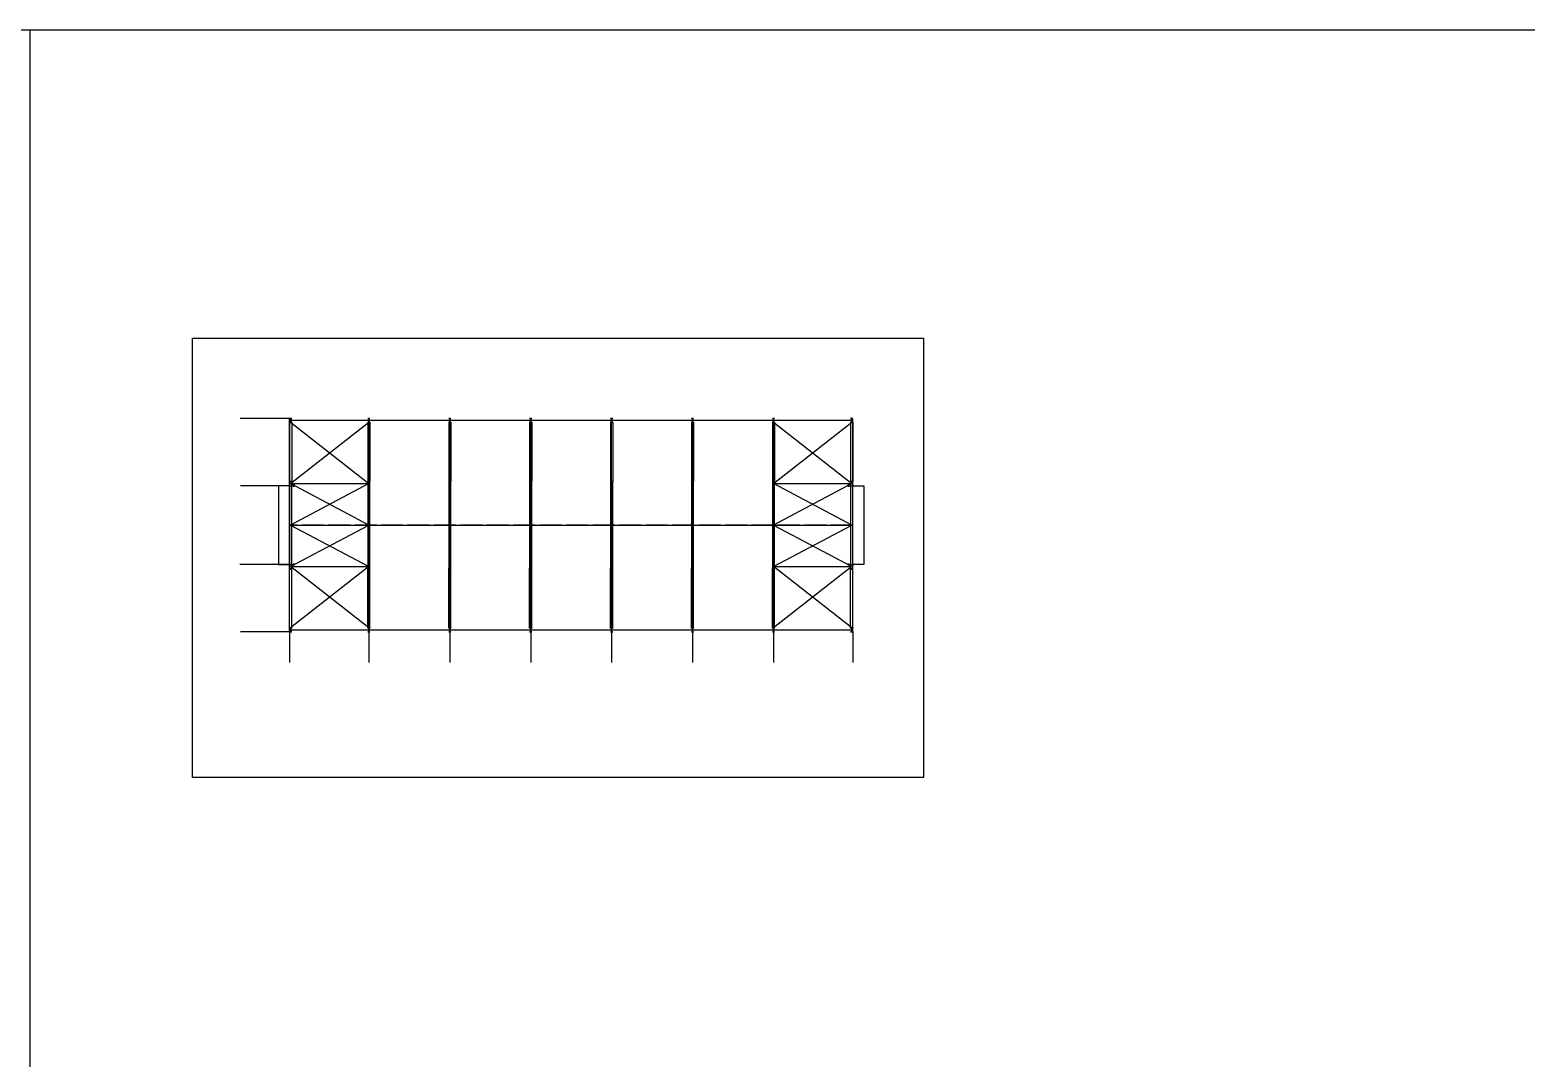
# Model space of a CAD drawing. Extents: x 810015 to 1451442, y -271755 to 145013.
# Drawn here: x 1023824 to 1160633, y 51001 to 145013 of the extents above; entities that cross this region are included whole.
import ezdxf

# ---------------------------------------------------------------- set-up
doc = ezdxf.new("R2010")
doc.units = 0
doc.header["$LTSCALE"] = 1000
doc.header["$MEASUREMENT"] = 0
doc.linetypes.add('DOTE', pattern=[2.42, 2, -0.2, 0.02, -0.2])
doc.layers.add('AXIS', color=3, linetype='Continuous')
doc.layers.add('DOTE', color=1, linetype='Continuous')

msp = doc.modelspace()

# ---------------------------------------------------------------- linework, layer by layer
for p, q in [((810014.6, 145013.1), (1237632.9, 145013.1)), ((1023823.7, 145013.1), (1023823.7, -271755.3)), ((1023823.7, 145013.1), (1023823.7, -271755.3)), ((1023823.7, 145013.1), (1451442, 145013.1)), ((1047564.7, 109485.3), (1047564.7, 109495.3)), ((1047564.7, 109495.3), (1047664.7, 109495.3)), ((1047764.7, 109485.3), (1047564.7, 109485.3)), ((1047661.7, 109485.3), (1047661.7, 109145.3)), ((1047664.7, 109495.3), (1047764.7, 109495.3)), ((1047667.7, 109485.3), (1047667.7, 109145.3)), ((1047764.7, 109495.3), (1047764.7, 109485.3)), ((1054714.7, 109485.3), (1054714.7, 109495.3)), ((1054714.7, 109495.3), (1054814.7, 109495.3)), ((1054914.7, 109485.3), (1054714.7, 109485.3)), ((1054811.7, 109485.3), (1054811.7, 109145.3)), ((1054814.7, 109495.3), (1054914.7, 109495.3)), ((1054817.7, 109485.3), (1054817.7, 109145.3)), ((1054914.7, 109495.3), (1054914.7, 109485.3)), ((1062114.7, 109485.3), (1062114.7, 109495.3)), ((1062114.7, 109495.3), (1062214.7, 109495.3)), ((1062314.7, 109485.3), (1062114.7, 109485.3)), ((1062211.7, 109485.3), (1062211.7, 109145.3)), ((1062214.7, 109495.3), (1062314.7, 109495.3)), ((1062217.7, 109485.3), (1062217.7, 109145.3)), ((1062314.7, 109495.3), (1062314.7, 109485.3)), ((1069514.7, 109485.3), (1069514.7, 109495.3)), ((1069514.7, 109495.3), (1069614.7, 109495.3)), ((1069714.7, 109485.3), (1069514.7, 109485.3)), ((1069611.7, 109485.3), (1069611.7, 109145.3)), ((1069614.7, 109495.3), (1069714.7, 109495.3)), ((1069617.7, 109485.3), (1069617.7, 109145.3)), ((1069714.7, 109495.3), (1069714.7, 109485.3)), ((1076914.7, 109485.3), (1076914.7, 109495.3)), ((1076914.7, 109495.3), (1077014.7, 109495.3)), ((1077114.7, 109485.3), (1076914.7, 109485.3)), ((1077011.7, 109485.3), (1077011.7, 109145.3)), ((1077014.7, 109495.3), (1077114.7, 109495.3)), ((1077017.7, 109485.3), (1077017.7, 109145.3)), ((1077114.7, 109495.3), (1077114.7, 109485.3)), ((1084314.7, 109485.3), (1084314.7, 109495.3)), ((1084314.7, 109495.3), (1084414.7, 109495.3)), ((1084514.7, 109485.3), (1084314.7, 109485.3)), ((1084411.7, 109485.3), (1084411.7, 109145.3)), ((1084414.7, 109495.3), (1084514.7, 109495.3)), ((1084417.7, 109485.3), (1084417.7, 109145.3)), ((1084514.7, 109495.3), (1084514.7, 109485.3)), ((1091714.7, 109485.3), (1091714.7, 109495.3)), ((1091714.7, 109495.3), (1091814.7, 109495.3)), ((1091914.7, 109485.3), (1091714.7, 109485.3)), ((1091811.7, 109485.3), (1091811.7, 109145.3)), ((1091814.7, 109495.3), (1091914.7, 109495.3)), ((1091817.7, 109485.3), (1091817.7, 109145.3)), ((1091914.7, 109495.3), (1091914.7, 109485.3)), ((1098864.7, 109485.3), (1098864.7, 109495.3)), ((1098864.7, 109495.3), (1098964.7, 109495.3)), ((1099064.7, 109485.3), (1098864.7, 109485.3)), ((1098961.7, 109485.3), (1098961.7, 109145.3)), ((1098964.7, 109495.3), (1099064.7, 109495.3)), ((1098967.7, 109485.3), (1098967.7, 109145.3)), ((1099064.7, 109495.3), (1099064.7, 109485.3)), ((1047564.7, 109135.3), (1047564.7, 109145.3)), ((1047564.7, 109145.3), (1047664.7, 109145.3)), ((1047764.7, 109135.3), (1047564.7, 109135.3)), ((1047664.7, 109145.3), (1047764.7, 109145.3)), ((1047764.7, 109145.3), (1047764.7, 109135.3)), ((1054714.7, 109135.3), (1054714.7, 109145.3)), ((1054714.7, 109145.3), (1054814.7, 109145.3)), ((1054914.7, 109135.3), (1054714.7, 109135.3)), ((1054814.7, 109145.3), (1054914.7, 109145.3)), ((1054914.7, 109145.3), (1054914.7, 109135.3)), ((1062114.7, 109135.3), (1062114.7, 109145.3)), ((1062114.7, 109145.3), (1062214.7, 109145.3)), ((1062314.7, 109135.3), (1062114.7, 109135.3)), ((1062214.7, 109145.3), (1062314.7, 109145.3)), ((1062314.7, 109145.3), (1062314.7, 109135.3)), ((1069514.7, 109135.3), (1069514.7, 109145.3)), ((1069514.7, 109145.3), (1069614.7, 109145.3)), ((1069714.7, 109135.3), (1069514.7, 109135.3)), ((1069614.7, 109145.3), (1069714.7, 109145.3)), ((1069714.7, 109145.3), (1069714.7, 109135.3)), ((1076914.7, 109135.3), (1076914.7, 109145.3)), ((1076914.7, 109145.3), (1077014.7, 109145.3)), ((1077114.7, 109135.3), (1076914.7, 109135.3)), ((1077014.7, 109145.3), (1077114.7, 109145.3)), ((1077114.7, 109145.3), (1077114.7, 109135.3)), ((1084314.7, 109135.3), (1084314.7, 109145.3)), ((1084314.7, 109145.3), (1084414.7, 109145.3)), ((1084514.7, 109135.3), (1084314.7, 109135.3)), ((1084414.7, 109145.3), (1084514.7, 109145.3)), ((1084514.7, 109145.3), (1084514.7, 109135.3)), ((1091714.7, 109135.3), (1091714.7, 109145.3)), ((1091714.7, 109145.3), (1091814.7, 109145.3)), ((1091914.7, 109135.3), (1091714.7, 109135.3)), ((1091814.7, 109145.3), (1091914.7, 109145.3)), ((1091914.7, 109145.3), (1091914.7, 109135.3)), ((1098864.7, 109135.3), (1098864.7, 109145.3)), ((1098864.7, 109145.3), (1098964.7, 109145.3)), ((1099064.7, 109135.3), (1098864.7, 109135.3)), ((1098964.7, 109145.3), (1099064.7, 109145.3)), ((1099064.7, 109145.3), (1099064.7, 109135.3)), ((1047554.7, 103335.3), (1046554.7, 103335.3)), ((1046554.7, 103335.3), (1046554.7, 96135.3)), ((1047554.7, 103335.3), (1047554.7, 103435.3)), ((1047554.7, 103435.3), (1047562.7, 103435.3)), ((1047554.7, 103235.3), (1047554.7, 103335.3)), ((1047562.7, 103235.3), (1047554.7, 103235.3)), ((1047562.7, 103435.3), (1047562.7, 103235.3)), ((1047562.7, 103338.3), (1047946.7, 103338.3)), ((1047562.7, 103332.3), (1047946.7, 103332.3)), ((1047946.7, 103235.3), (1047946.7, 103435.3)), ((1047946.7, 103435.3), (1047954.7, 103435.3)), ((1047954.7, 103235.3), (1047946.7, 103235.3)), ((1047954.7, 103435.3), (1047954.7, 103335.3)), ((1047954.7, 103335.3), (1047954.7, 103235.3)), ((1098674.7, 103335.3), (1098674.7, 103435.3)), ((1098674.7, 103435.3), (1098682.7, 103435.3)), ((1098674.7, 103235.3), (1098674.7, 103335.3)), ((1098682.7, 103235.3), (1098674.7, 103235.3)), ((1098682.7, 103435.3), (1098682.7, 103235.3)), ((1098682.7, 103338.3), (1099066.7, 103338.3)), ((1098682.7, 103335.3), (1099074.7, 103335.3)), ((1098682.7, 103332.3), (1099066.7, 103332.3)), ((1099066.7, 103235.3), (1099066.7, 103435.3)), ((1099066.7, 103435.3), (1099074.7, 103435.3)), ((1099074.7, 103235.3), (1099066.7, 103235.3)), ((1099074.7, 103435.3), (1099074.7, 103335.3)), ((1099074.7, 103335.3), (1099074.7, 103235.3)), ((1099074.7, 103335.3), (1100074.7, 103335.3)), ((1100074.7, 103335.3), (1100074.7, 96135.3)), ((1046554.7, 96135.3), (1047554.7, 96135.3)), ((1047554.7, 96135.3), (1047554.7, 96235.3)), ((1047554.7, 96235.3), (1047562.7, 96235.3)), ((1047554.7, 96035.3), (1047554.7, 96135.3)), ((1047562.7, 96035.3), (1047554.7, 96035.3)), ((1047562.7, 96235.3), (1047562.7, 96035.3)), ((1047562.7, 96138.3), (1047946.7, 96138.3)), ((1047562.7, 96132.3), (1047946.7, 96132.3)), ((1047946.7, 96035.3), (1047946.7, 96235.3)), ((1047946.7, 96235.3), (1047954.7, 96235.3)), ((1047954.7, 96035.3), (1047946.7, 96035.3)), ((1047954.7, 96235.3), (1047954.7, 96135.3)), ((1047954.7, 96135.3), (1047954.7, 96035.3)), ((1098674.7, 96135.3), (1098674.7, 96235.3)), ((1098674.7, 96235.3), (1098682.7, 96235.3)), ((1098674.7, 96035.3), (1098674.7, 96135.3)), ((1098682.7, 96035.3), (1098674.7, 96035.3)), ((1098682.7, 96235.3), (1098682.7, 96035.3)), ((1098682.7, 96138.3), (1099066.7, 96138.3)), ((1098682.7, 96135.3), (1099074.7, 96135.3)), ((1098682.7, 96132.3), (1099066.7, 96132.3)), ((1099066.7, 96035.3), (1099066.7, 96235.3)), ((1099066.7, 96235.3), (1099074.7, 96235.3)), ((1099074.7, 96035.3), (1099066.7, 96035.3)), ((1099074.7, 96235.3), (1099074.7, 96135.3)), ((1099074.7, 96135.3), (1099074.7, 96035.3)), ((1100074.7, 96135.3), (1099074.7, 96135.3)), ((1023823.7, 93013.1), (1023823.7, -191755.3)), ((1047564.7, 90325.3), (1047564.7, 90335.3)), ((1047564.7, 90335.3), (1047664.7, 90335.3)), ((1047764.7, 90325.3), (1047564.7, 90325.3)), ((1047661.7, 90325.3), (1047661.7, 89985.3)), ((1047664.7, 90335.3), (1047764.7, 90335.3)), ((1047667.7, 90325.3), (1047667.7, 89985.3)), ((1047764.7, 90335.3), (1047764.7, 90325.3)), ((1054714.7, 90325.3), (1054714.7, 90335.3)), ((1054714.7, 90335.3), (1054814.7, 90335.3)), ((1054914.7, 90325.3), (1054714.7, 90325.3)), ((1054811.7, 90325.3), (1054811.7, 89985.3)), ((1054814.7, 90335.3), (1054914.7, 90335.3)), ((1054817.7, 90325.3), (1054817.7, 89985.3)), ((1054914.7, 90335.3), (1054914.7, 90325.3)), ((1062114.7, 90325.3), (1062114.7, 90335.3)), ((1062114.7, 90335.3), (1062214.7, 90335.3)), ((1062314.7, 90325.3), (1062114.7, 90325.3)), ((1062211.7, 90325.3), (1062211.7, 89985.3)), ((1062214.7, 90335.3), (1062314.7, 90335.3)), ((1062217.7, 90325.3), (1062217.7, 89985.3)), ((1062314.7, 90335.3), (1062314.7, 90325.3)), ((1069514.7, 90325.3), (1069514.7, 90335.3)), ((1069514.7, 90335.3), (1069614.7, 90335.3)), ((1069714.7, 90325.3), (1069514.7, 90325.3)), ((1069611.7, 90325.3), (1069611.7, 89985.3)), ((1069614.7, 90335.3), (1069714.7, 90335.3)), ((1069617.7, 90325.3), (1069617.7, 89985.3)), ((1069714.7, 90335.3), (1069714.7, 90325.3)), ((1076914.7, 90325.3), (1076914.7, 90335.3)), ((1076914.7, 90335.3), (1077014.7, 90335.3)), ((1077114.7, 90325.3), (1076914.7, 90325.3)), ((1077011.7, 90325.3), (1077011.7, 89985.3)), ((1077014.7, 90335.3), (1077114.7, 90335.3)), ((1077017.7, 90325.3), (1077017.7, 89985.3)), ((1077114.7, 90335.3), (1077114.7, 90325.3)), ((1084314.7, 90325.3), (1084314.7, 90335.3)), ((1084314.7, 90335.3), (1084414.7, 90335.3)), ((1084514.7, 90325.3), (1084314.7, 90325.3)), ((1084411.7, 90325.3), (1084411.7, 89985.3)), ((1084414.7, 90335.3), (1084514.7, 90335.3)), ((1084417.7, 90325.3), (1084417.7, 89985.3)), ((1084514.7, 90335.3), (1084514.7, 90325.3)), ((1091714.7, 90325.3), (1091714.7, 90335.3)), ((1091714.7, 90335.3), (1091814.7, 90335.3)), ((1091914.7, 90325.3), (1091714.7, 90325.3)), ((1091811.7, 90325.3), (1091811.7, 89985.3)), ((1091814.7, 90335.3), (1091914.7, 90335.3)), ((1091817.7, 90325.3), (1091817.7, 89985.3)), ((1091914.7, 90335.3), (1091914.7, 90325.3)), ((1098864.7, 90325.3), (1098864.7, 90335.3)), ((1098864.7, 90335.3), (1098964.7, 90335.3)), ((1099064.7, 90325.3), (1098864.7, 90325.3)), ((1098961.7, 90325.3), (1098961.7, 89985.3)), ((1098964.7, 90335.3), (1099064.7, 90335.3)), ((1098967.7, 90325.3), (1098967.7, 89985.3)), ((1099064.7, 90335.3), (1099064.7, 90325.3)), ((1047564.7, 89975.3), (1047564.7, 89985.3)), ((1047564.7, 89985.3), (1047664.7, 89985.3)), ((1047764.7, 89975.3), (1047564.7, 89975.3)), ((1047664.7, 89985.3), (1047764.7, 89985.3)), ((1047764.7, 89985.3), (1047764.7, 89975.3)), ((1054714.7, 89975.3), (1054714.7, 89985.3)), ((1054714.7, 89985.3), (1054814.7, 89985.3)), ((1054914.7, 89975.3), (1054714.7, 89975.3)), ((1054814.7, 89985.3), (1054914.7, 89985.3)), ((1054914.7, 89985.3), (1054914.7, 89975.3)), ((1062114.7, 89975.3), (1062114.7, 89985.3)), ((1062114.7, 89985.3), (1062214.7, 89985.3)), ((1062314.7, 89975.3), (1062114.7, 89975.3)), ((1062214.7, 89985.3), (1062314.7, 89985.3)), ((1062314.7, 89985.3), (1062314.7, 89975.3)), ((1069514.7, 89975.3), (1069514.7, 89985.3)), ((1069514.7, 89985.3), (1069614.7, 89985.3)), ((1069714.7, 89975.3), (1069514.7, 89975.3)), ((1069614.7, 89985.3), (1069714.7, 89985.3)), ((1069714.7, 89985.3), (1069714.7, 89975.3)), ((1076914.7, 89975.3), (1076914.7, 89985.3)), ((1076914.7, 89985.3), (1077014.7, 89985.3)), ((1077114.7, 89975.3), (1076914.7, 89975.3)), ((1077014.7, 89985.3), (1077114.7, 89985.3)), ((1077114.7, 89985.3), (1077114.7, 89975.3)), ((1084314.7, 89975.3), (1084314.7, 89985.3)), ((1084314.7, 89985.3), (1084414.7, 89985.3)), ((1084514.7, 89975.3), (1084314.7, 89975.3)), ((1084414.7, 89985.3), (1084514.7, 89985.3)), ((1084514.7, 89985.3), (1084514.7, 89975.3)), ((1091714.7, 89975.3), (1091714.7, 89985.3)), ((1091714.7, 89985.3), (1091814.7, 89985.3)), ((1091914.7, 89975.3), (1091714.7, 89975.3)), ((1091814.7, 89985.3), (1091914.7, 89985.3)), ((1091914.7, 89985.3), (1091914.7, 89975.3)), ((1098864.7, 89975.3), (1098864.7, 89985.3)), ((1098864.7, 89985.3), (1098964.7, 89985.3)), ((1099064.7, 89975.3), (1098864.7, 89975.3)), ((1098964.7, 89985.3), (1099064.7, 89985.3)), ((1099064.7, 89985.3), (1099064.7, 89975.3))]:
    msp.add_line(p, q)
at = {"color": 1}
for p, q in [((1047664.7, 109495.3), (1047664.7, 109135.3)), ((1054814.7, 109495.3), (1054814.7, 109145.3)), ((1062214.7, 109495.3), (1062214.7, 109145.3)), ((1069614.7, 109495.3), (1069614.7, 109145.3)), ((1077014.7, 109495.3), (1077014.7, 109145.3)), ((1084414.7, 109495.3), (1084414.7, 109145.3)), ((1091814.7, 109495.3), (1091814.7, 109145.3)), ((1098964.7, 109495.3), (1098964.7, 109145.3)), ((1047664.7, 90335.3), (1047664.7, 89985.3)), ((1054814.7, 90335.3), (1054814.7, 89985.3)), ((1062214.7, 90335.3), (1062214.7, 89985.3)), ((1069614.7, 90335.3), (1069614.7, 89985.3)), ((1077014.7, 90335.3), (1077014.7, 89985.3)), ((1084414.7, 90335.3), (1084414.7, 89985.3)), ((1091814.7, 90335.3), (1091814.7, 89985.3)), ((1098964.7, 90335.3), (1098964.7, 89985.3))]:
    msp.add_line(p, q, dxfattribs=at)
at = {"color": 4}
for p, q in [((1047564.7, 109135.3), (1047564.7, 103755.3)), ((1047764.7, 109135.3), (1047764.7, 103755.3)), ((1054714.7, 109135.3), (1054714.7, 103755.3)), ((1054914.7, 109135.3), (1054914.7, 103755.3)), ((1062114.7, 109135.3), (1062114.7, 103755.3)), ((1062314.7, 109135.3), (1062314.7, 103755.3)), ((1069514.7, 109135.3), (1069514.7, 103755.3)), ((1069714.7, 109135.3), (1069714.7, 103755.3)), ((1076914.7, 109135.3), (1076914.7, 103755.3)), ((1077114.7, 109135.3), (1077114.7, 103755.3)), ((1084314.7, 109135.3), (1084314.7, 103755.3)), ((1084514.7, 109135.3), (1084514.7, 103755.3)), ((1091714.7, 109135.3), (1091714.7, 103755.3)), ((1091914.7, 109135.3), (1091914.7, 103755.3)), ((1098864.7, 109135.3), (1098864.7, 103755.3)), ((1099064.7, 109135.3), (1099064.7, 103755.3)), ((1047564.7, 103715.3), (1047564.7, 95755.3)), ((1047764.7, 95755.3), (1047764.7, 103715.3)), ((1054714.7, 103715.3), (1054714.7, 95755.3)), ((1054914.7, 95755.3), (1054914.7, 103715.3)), ((1062114.7, 103715.3), (1062114.7, 95755.3)), ((1062314.7, 95755.3), (1062314.7, 103715.3)), ((1069514.7, 103715.3), (1069514.7, 95755.3)), ((1069714.7, 95755.3), (1069714.7, 103715.3)), ((1076914.7, 103715.3), (1076914.7, 95755.3)), ((1077114.7, 95755.3), (1077114.7, 103715.3)), ((1084314.7, 103715.3), (1084314.7, 95755.3)), ((1084514.7, 95755.3), (1084514.7, 103715.3)), ((1091714.7, 103715.3), (1091714.7, 95755.3)), ((1091914.7, 95755.3), (1091914.7, 103715.3)), ((1098864.7, 103715.3), (1098864.7, 95755.3)), ((1099064.7, 95755.3), (1099064.7, 103715.3)), ((1047564.7, 90335.3), (1047564.7, 95715.3)), ((1047764.7, 90335.3), (1047764.7, 95715.3)), ((1054714.7, 90335.3), (1054714.7, 95715.3)), ((1054914.7, 90335.3), (1054914.7, 95715.3)), ((1062114.7, 90335.3), (1062114.7, 95715.3)), ((1062314.7, 90335.3), (1062314.7, 95715.3)), ((1069514.7, 90335.3), (1069514.7, 95715.3)), ((1069714.7, 90335.3), (1069714.7, 95715.3)), ((1076914.7, 90335.3), (1076914.7, 95715.3)), ((1077114.7, 90335.3), (1077114.7, 95715.3)), ((1084314.7, 90335.3), (1084314.7, 95715.3)), ((1084514.7, 90335.3), (1084514.7, 95715.3)), ((1091714.7, 90335.3), (1091714.7, 95715.3)), ((1091914.7, 90335.3), (1091914.7, 95715.3)), ((1098864.7, 90335.3), (1098864.7, 95715.3)), ((1099064.7, 90335.3), (1099064.7, 95715.3))]:
    msp.add_line(p, q, dxfattribs=at)
at = {"color": 6}
for p, q in [((1047664.7, 109135.3), (1054814.7, 103535.3)), ((1047664.7, 103535.3), (1054814.7, 109135.3)), ((1091814.7, 109135.3), (1098964.7, 103535.3)), ((1091814.7, 103535.3), (1098964.7, 109135.3)), ((1054814.7, 103535.3), (1047664.7, 99735.3)), ((1054814.7, 99735.3), (1047664.7, 103535.3)), ((1098964.7, 103535.3), (1091814.7, 99735.3)), ((1098964.7, 99735.3), (1091814.7, 103535.3)), ((1047664.7, 99735.3), (1054814.7, 95935.3)), ((1047664.7, 95935.3), (1054814.7, 99735.3)), ((1091814.7, 99735.3), (1098964.7, 95935.3)), ((1091814.7, 95935.3), (1098964.7, 99735.3)), ((1054814.7, 95935.3), (1047664.7, 90335.3)), ((1054814.7, 90335.3), (1047664.7, 95935.3)), ((1098964.7, 95935.3), (1091814.7, 90335.3)), ((1098964.7, 90335.3), (1091814.7, 95935.3))]:
    msp.add_line(p, q, dxfattribs=at)
at = {"color": 2}
for p, q in [((1047667.7, 109315.3), (1098961.7, 109315.3)), ((1047554.7, 103535.3), (1054814.7, 103535.3)), ((1047564.7, 103755.3), (1047764.7, 103755.3)), ((1047564.7, 103755.3), (1047564.7, 103715.3)), ((1047564.7, 103735.3), (1047764.7, 103735.3)), ((1047564.7, 103715.3), (1047764.7, 103715.3)), ((1047764.7, 103755.3), (1047764.7, 103715.3)), ((1054714.7, 103755.3), (1054914.7, 103755.3)), ((1054714.7, 103755.3), (1054714.7, 103715.3)), ((1054714.7, 103735.3), (1054914.7, 103735.3)), ((1054714.7, 103715.3), (1054914.7, 103715.3)), ((1054914.7, 103755.3), (1054914.7, 103715.3)), ((1062114.7, 103755.3), (1062314.7, 103755.3)), ((1062114.7, 103755.3), (1062114.7, 103715.3)), ((1062114.7, 103735.3), (1062314.7, 103735.3)), ((1062114.7, 103715.3), (1062314.7, 103715.3)), ((1062314.7, 103755.3), (1062314.7, 103715.3)), ((1069514.7, 103755.3), (1069714.7, 103755.3)), ((1069514.7, 103755.3), (1069514.7, 103715.3)), ((1069514.7, 103735.3), (1069714.7, 103735.3)), ((1069514.7, 103715.3), (1069714.7, 103715.3)), ((1069714.7, 103755.3), (1069714.7, 103715.3)), ((1076914.7, 103755.3), (1077114.7, 103755.3)), ((1076914.7, 103755.3), (1076914.7, 103715.3)), ((1076914.7, 103735.3), (1077114.7, 103735.3)), ((1076914.7, 103715.3), (1077114.7, 103715.3)), ((1077114.7, 103755.3), (1077114.7, 103715.3)), ((1084314.7, 103755.3), (1084514.7, 103755.3)), ((1084314.7, 103755.3), (1084314.7, 103715.3)), ((1084314.7, 103735.3), (1084514.7, 103735.3)), ((1084314.7, 103715.3), (1084514.7, 103715.3)), ((1084514.7, 103755.3), (1084514.7, 103715.3)), ((1091704.7, 103535.3), (1098964.7, 103535.3)), ((1091714.7, 103755.3), (1091914.7, 103755.3)), ((1091714.7, 103755.3), (1091714.7, 103715.3)), ((1091714.7, 103735.3), (1091914.7, 103735.3)), ((1091714.7, 103715.3), (1091914.7, 103715.3)), ((1091914.7, 103755.3), (1091914.7, 103715.3)), ((1098864.7, 103755.3), (1099064.7, 103755.3)), ((1098864.7, 103755.3), (1098864.7, 103715.3)), ((1098864.7, 103735.3), (1099064.7, 103735.3)), ((1098864.7, 103715.3), (1099064.7, 103715.3)), ((1099064.7, 103755.3), (1099064.7, 103715.3)), ((1047764.7, 99735.3), (1098864.7, 99735.3)), ((1047554.7, 95935.3), (1054814.7, 95935.3)), ((1091704.7, 95935.3), (1098964.7, 95935.3)), ((1047564.7, 95755.3), (1047764.7, 95755.3)), ((1047564.7, 95715.3), (1047564.7, 95755.3)), ((1047564.7, 95735.3), (1047764.7, 95735.3)), ((1047564.7, 95715.3), (1047764.7, 95715.3)), ((1047764.7, 95715.3), (1047764.7, 95755.3)), ((1054714.7, 95755.3), (1054914.7, 95755.3)), ((1054714.7, 95715.3), (1054714.7, 95755.3)), ((1054714.7, 95735.3), (1054914.7, 95735.3)), ((1054714.7, 95715.3), (1054914.7, 95715.3)), ((1054914.7, 95715.3), (1054914.7, 95755.3)), ((1062114.7, 95755.3), (1062314.7, 95755.3)), ((1062114.7, 95715.3), (1062114.7, 95755.3)), ((1062114.7, 95735.3), (1062314.7, 95735.3)), ((1062114.7, 95715.3), (1062314.7, 95715.3)), ((1062314.7, 95715.3), (1062314.7, 95755.3)), ((1069514.7, 95755.3), (1069714.7, 95755.3)), ((1069514.7, 95715.3), (1069514.7, 95755.3)), ((1069514.7, 95735.3), (1069714.7, 95735.3)), ((1069514.7, 95715.3), (1069714.7, 95715.3)), ((1069714.7, 95715.3), (1069714.7, 95755.3)), ((1076914.7, 95755.3), (1077114.7, 95755.3)), ((1076914.7, 95715.3), (1076914.7, 95755.3)), ((1076914.7, 95735.3), (1077114.7, 95735.3)), ((1076914.7, 95715.3), (1077114.7, 95715.3)), ((1077114.7, 95715.3), (1077114.7, 95755.3)), ((1084314.7, 95755.3), (1084514.7, 95755.3)), ((1084314.7, 95715.3), (1084314.7, 95755.3)), ((1084314.7, 95735.3), (1084514.7, 95735.3)), ((1084314.7, 95715.3), (1084514.7, 95715.3)), ((1084514.7, 95715.3), (1084514.7, 95755.3)), ((1091714.7, 95755.3), (1091914.7, 95755.3)), ((1091714.7, 95715.3), (1091714.7, 95755.3)), ((1091714.7, 95735.3), (1091914.7, 95735.3)), ((1091714.7, 95715.3), (1091914.7, 95715.3)), ((1091914.7, 95715.3), (1091914.7, 95755.3)), ((1098864.7, 95755.3), (1099064.7, 95755.3)), ((1098864.7, 95715.3), (1098864.7, 95755.3)), ((1098864.7, 95735.3), (1099064.7, 95735.3)), ((1098864.7, 95715.3), (1099064.7, 95715.3)), ((1099064.7, 95715.3), (1099064.7, 95755.3)), ((1047667.7, 90155.3), (1098961.7, 90155.3))]:
    msp.add_line(p, q, dxfattribs=at)
msp.add_lwpolyline([(1038692.7, 116835.1), (1105526.3, 116835.1), (1105526.3, 76643.8), (1038692.7, 76643.8)], close=True)
at = {"layer": 'AXIS'}
for p, q in [((1047554.7, 109495.3), (1043052.6, 109495.3)), ((1047554.7, 103335.3), (1043077.3, 103335.3)), ((1047554.7, 96135.3), (1043027.4, 96135.3)), ((1047554.7, 89975.3), (1043076.8, 89975.3)), ((1047554.7, 89975.3), (1047554.7, 87174.1)), ((1054814.7, 89975.3), (1054814.7, 87174.1)), ((1062214.7, 89975.3), (1062214.7, 87174.1)), ((1069614.7, 89975.3), (1069614.7, 87174.1)), ((1077014.7, 89975.3), (1077014.7, 87174.1)), ((1084414.7, 89975.3), (1084414.7, 87174.1)), ((1091814.7, 89975.3), (1091814.7, 87174.1)), ((1099074.7, 89975.3), (1099074.7, 87174.1))]:
    msp.add_line(p, q, dxfattribs=at)
at = {"layer": 'DOTE'}
for p, q in [((1047554.7, 89975.3), (1047554.7, 109495.3)), ((1054814.7, 89975.3), (1054814.7, 109495.3)), ((1062214.7, 89975.3), (1062214.7, 109495.3)), ((1069614.7, 89975.3), (1069614.7, 109495.3)), ((1077014.7, 89975.3), (1077014.7, 109495.3)), ((1084414.7, 89975.3), (1084414.7, 109495.3)), ((1091814.7, 89975.3), (1091814.7, 109495.3)), ((1099074.7, 89975.3), (1099074.7, 109495.3))]:
    msp.add_line(p, q, dxfattribs=at)
at = {"layer": 'DOTE', "linetype": 'DOTE'}
msp.add_line((1099074.7, 99735.3), (1047554.7, 99735.3), dxfattribs=at)

doc.saveas('drawing.dxf')
